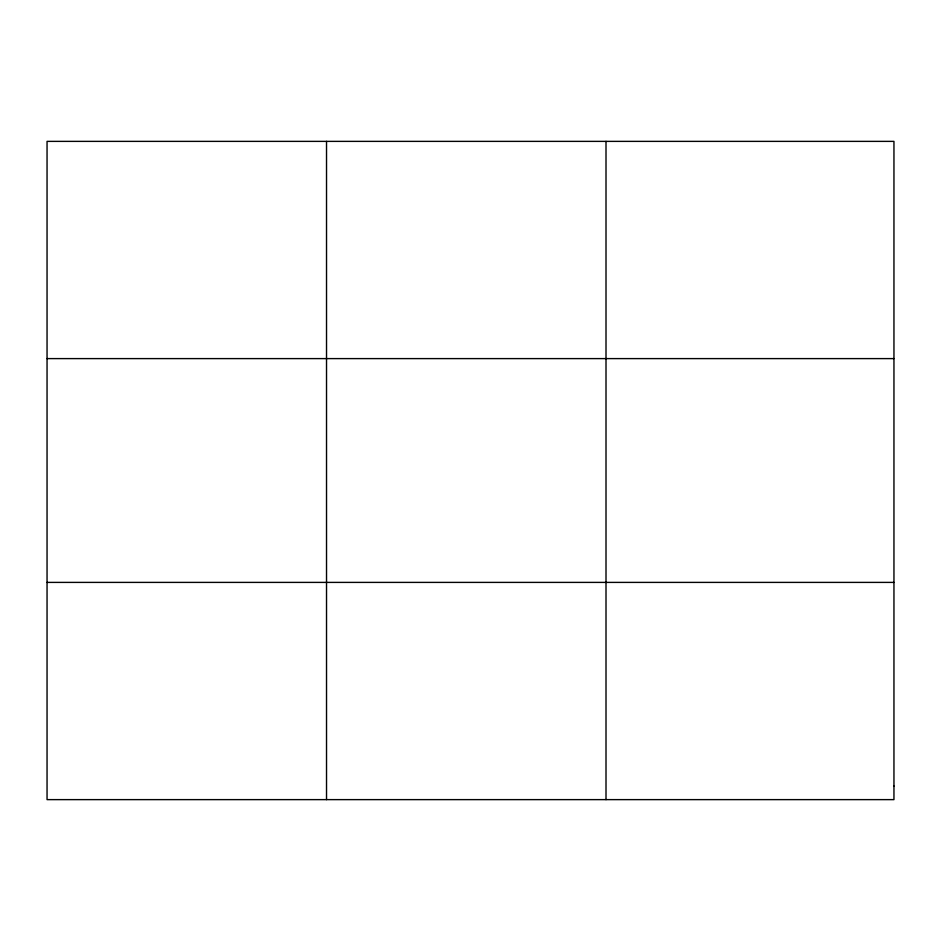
<?xml version="1.0" encoding="UTF-8"?>
<svg xmlns="http://www.w3.org/2000/svg" width="941" height="941" viewBox="0 0 941 941"><rect width="100%" height="100%" fill="white"/><g stroke="black" fill="none" stroke-linecap="round" stroke-linejoin="round"><path stroke-width="1.41" d="M326.527 141.373L326.527 799.627M606.004 141.373L606.004 799.627M47.05 358.603L893.95 358.603M47.05 582.397L893.95 582.397M893.95 786.041L893.95 799.627L47.05 799.627L47.05 141.373L893.95 141.373L893.95 786.041"/></g></svg>
